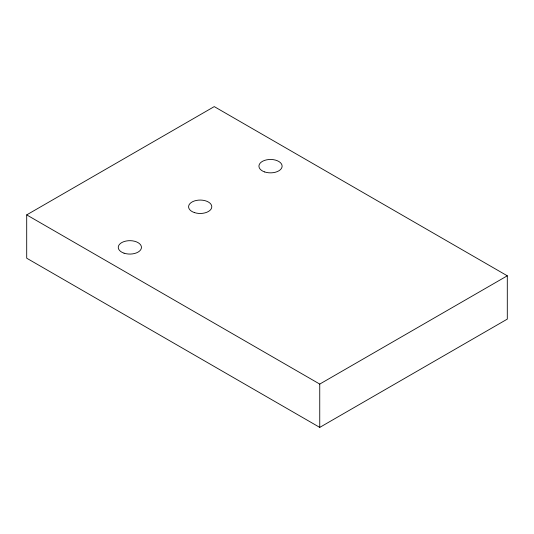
<?xml version="1.0" encoding="UTF-8"?>
<svg xmlns="http://www.w3.org/2000/svg" width="534" height="534" viewBox="0 0 534 534"><rect width="100%" height="100%" fill="white"/><g stroke="black" fill="none" stroke-linecap="round" stroke-linejoin="round"><path stroke-width="0.8" d="M26.7 214.888L214.254 106.606L507.3 275.798L507.3 319.112L319.746 427.394L26.7 258.202L26.7 214.888L319.746 384.079L507.3 275.798M319.746 384.079L319.746 427.394M264.717 171.961A11.601 6.702 0 0 0 282.119 166.161A11.601 6.702 0 0 0 264.717 160.36A11.601 6.702 0 0 0 264.717 171.961M124.048 253.176A11.601 6.702 0 0 0 141.457 247.376A11.601 6.702 0 0 0 124.048 241.575A11.601 6.702 0 0 0 124.048 253.176M194.383 212.572A11.601 6.702 0 0 0 211.791 206.765A11.601 6.702 0 0 0 194.383 200.964A11.601 6.702 0 0 0 194.383 212.572"/></g></svg>
